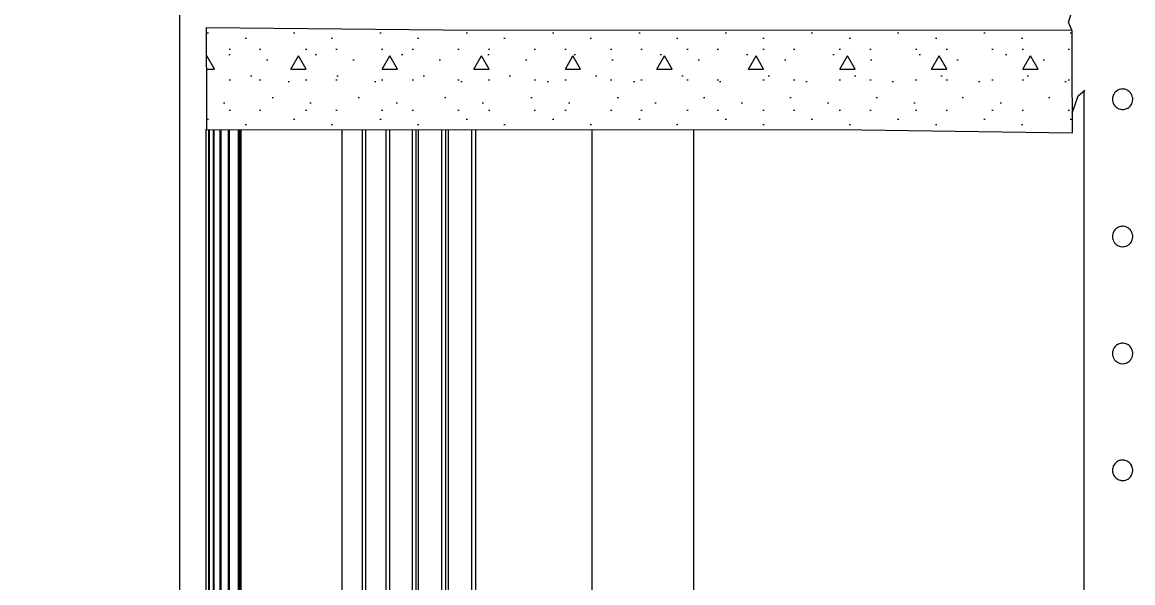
# Model space of a CAD drawing. Header units: metres. Extents: x 173 to 310, y -9 to 45.
# Drawn here: x 273.553 to 275.737, y -1.363 to -0.26 of the extents above; entities that cross this region are included whole.
import ezdxf

# ---------------------------------------------------------------- set-up
doc = ezdxf.new("R2010")
doc.units = ezdxf.units.M
doc.header["$MEASUREMENT"] = 0
doc.set_wipeout_variables(frame=1)
doc.linetypes.add('Wipeout_Contour', pattern=[1, 0, -1])
for name, color, linetype in [('Dimensioning - General', 7, 'Continuous'), ('Interior - Furniture', 7, 'Continuous'), ('Interior - Stair & Railing', 7, 'Continuous')]:
    doc.layers.add(name, color=color, linetype=linetype)
for name, color, linetype, lineweight in [('Interior - Furniture _Pen_No__1', 7, 'Continuous', 13), ('Interior - Furniture _Pen_No__122', 9, 'Continuous', 13), ('Interior - Stair & Railing_Pen_No__122', 9, 'Continuous', 13)]:
    doc.layers.add(name, color=color, linetype=linetype, lineweight=lineweight)
for name, color, linetype, lineweight, true_color in [('Interior - Furniture _Pen_No__167', 7, 'Continuous', 13, 0x6a6a6a), ('RAMPA PROPUESTA 1 CERRAMIENTO_Pen_No__167', 7, 'Continuous', 13, 0x6a6a6a), ('Structural - Bearing_Pen_No__167', 7, 'Continuous', 13, 0x6a6a6a)]:
    doc.layers.add(name, color=color, linetype=linetype, lineweight=lineweight, true_color=true_color)
doc.styles.add('GENERATED_STYLE_3', font='romand.shx')
doc.dimstyles.new('GENERATED_STYLE__11', dxfattribs={"dimtxt": 0.0925, "dimasz": 0.0475, "dimexe": 0.18, "dimexo": 0.119445, "dimgap": 0.09, "dimtad": 1, "dimzin": 0, "dimdsep": 46, "dimtxsty": 'GENERATED_STYLE_3', "dimblk": 'ARROWHEAD_2', "dimblk1": 'ARROWHEAD_2', "dimblk2": 'ARROWHEAD_2', "dimcen": 0.09, "dimclrd": 7, "dimclre": 7, "dimclrt": 256, "dimadec": 0, "dimazin": 0, "dimtfac": 1, "dimtdec": 4, "dimtmove": 0, "dimatfit": 3, "dimfxl": 1, "dimtolj": 1, "dimtzin": 0, "dimarcsym": 0})

# ---------------------------------------------------------------- blocks, each defined once
blk = doc.blocks.new('ARROWHEAD_2')
at = {"color": 0, "linetype": 'Continuous', "lineweight": 0}
for p, q in [((-0.378, -0.655), (0.378, 0.655)), ((0, 0), (-1, 0))]:
    blk.add_line(p, q, dxfattribs=at)
blk = doc.blocks.new('*D78')
at = {"layer": 'Defpoints', "color": 0, "linetype": 'Continuous', "transparency": 16777216}
for p in [(272.3202, 5.0483), (273.863, 5.0575), (273.9213, -4.693)]:
    blk.add_point(p, dxfattribs=at)
at = {"layer": 'Dimensioning - General', "color": 7, "linetype": 'Continuous', "lineweight": -2, "transparency": 16777216}
for p, q in [((273.7436, 5.0568), (272.1402, 5.0472)), ((272.3205, 5.0008), (272.348, 0.4062)), ((272.3782, -4.6547), (272.3507, -0.0601)), ((273.8018, -4.6937), (272.1985, -4.7033))]:
    blk.add_line(p, q, dxfattribs=at)
at = {"layer": 'Dimensioning - General', "color": 7, "linetype": 'Continuous', "lineweight": -2, "transparency": 16777216, "xscale": 0.0475, "yscale": 0.0475, "zscale": 0.0475}
for p, rotation in [((272.3202, 5.0483), 90.34247501281155), ((272.3785, -4.7022), 270.3424750128116)]:
    blk.add_blockref('ARROWHEAD_2', p, dxfattribs=dict(at, rotation=rotation))
at = {"layer": 'Dimensioning - General', "color": 251, "linetype": 'Continuous', "lineweight": 13, "true_color": 0x6a6a6a, "transparency": 16777216, "insert": (272.3493, 0.173), "char_height": 0.0925, "attachment_point": 5, "rotation": 90, "style": 'GENERATED_STYLE_3'}
blk.add_mtext('\\A1;9.75', dxfattribs=at)

msp = doc.modelspace()

# ---------------------------------------------------------------- linework, layer by layer
at = {"layer": 'Interior - Stair & Railing_Pen_No__122', "color": 9, "linetype": 'Continuous', "lineweight": 13, "flags": 128}
for points in [[(275.6973, -0.4114), (275.6975, -0.414), (275.6976, -0.4149), (275.6983, -0.4175), (275.6985, -0.4183), (275.6996, -0.4207), (275.6999, -0.4215), (275.7015, -0.4237), (275.7019, -0.4244), (275.7038, -0.4263), (275.7044, -0.4269), (275.7066, -0.4284), (275.7073, -0.4289), (275.7097, -0.43), (275.7104, -0.4304), (275.713, -0.4311), (275.7138, -0.4313), (275.7165, -0.4316), (275.7173, -0.4316), (275.72, -0.4314), (275.7207, -0.4313), (275.7234, -0.4306), (275.7241, -0.4304), (275.7266, -0.4293), (275.7273, -0.429), (275.7295, -0.4274), (275.7301, -0.427), (275.732, -0.4251), (275.7326, -0.4245), (275.7342, -0.4223), (275.7346, -0.4216), (275.7357, -0.4192), (275.7361, -0.4185), (275.7368, -0.4159), (275.737, -0.4151), (275.7372, -0.4124), (275.7373, -0.4116), (275.7371, -0.4089), (275.737, -0.4081), (275.7363, -0.4055), (275.7361, -0.4047), (275.735, -0.4023), (275.7346, -0.4015), (275.7331, -0.3993), (275.7326, -0.3986), (275.7308, -0.3967), (275.7302, -0.3961), (275.728, -0.3946), (275.7273, -0.3941), (275.725, -0.393), (275.7241, -0.3926), (275.7217, -0.3919), (275.7208, -0.3916), (275.7182, -0.3914), (275.7173, -0.3913), (275.7148, -0.3915), (275.7138, -0.3916), (275.7114, -0.3923), (275.7105, -0.3925), (275.7081, -0.3936), (275.7073, -0.394), (275.7052, -0.3954), (275.7044, -0.396), (275.7026, -0.3978), (275.702, -0.3984), (275.7005, -0.4006), (275.7, -0.4013), (275.6989, -0.4037), (275.6985, -0.4045), (275.6978, -0.407), (275.6976, -0.4079), (275.6973, -0.4105)], [(275.6973, -0.6814), (275.6975, -0.684), (275.6976, -0.6849), (275.6983, -0.6875), (275.6985, -0.6883), (275.6996, -0.6907), (275.6999, -0.6915), (275.7015, -0.6937), (275.7019, -0.6944), (275.7038, -0.6963), (275.7044, -0.6969), (275.7066, -0.6984), (275.7073, -0.6989), (275.7097, -0.7), (275.7104, -0.7004), (275.713, -0.7011), (275.7138, -0.7013), (275.7165, -0.7016), (275.7173, -0.7016), (275.72, -0.7014), (275.7207, -0.7013), (275.7234, -0.7006), (275.7241, -0.7004), (275.7266, -0.6993), (275.7273, -0.699), (275.7295, -0.6974), (275.7301, -0.697), (275.732, -0.6951), (275.7326, -0.6945), (275.7342, -0.6923), (275.7346, -0.6916), (275.7357, -0.6892), (275.7361, -0.6885), (275.7368, -0.6859), (275.737, -0.6851), (275.7372, -0.6824), (275.7373, -0.6816), (275.7371, -0.6789), (275.737, -0.6781), (275.7363, -0.6755), (275.7361, -0.6747), (275.735, -0.6723), (275.7346, -0.6715), (275.7331, -0.6693), (275.7326, -0.6686), (275.7308, -0.6667), (275.7302, -0.6661), (275.728, -0.6646), (275.7273, -0.6641), (275.725, -0.663), (275.7241, -0.6626), (275.7217, -0.6619), (275.7208, -0.6616), (275.7182, -0.6614), (275.7173, -0.6613), (275.7148, -0.6615), (275.7138, -0.6616), (275.7114, -0.6623), (275.7105, -0.6625), (275.7081, -0.6636), (275.7073, -0.664), (275.7052, -0.6654), (275.7044, -0.666), (275.7026, -0.6678), (275.702, -0.6684), (275.7005, -0.6706), (275.7, -0.6713), (275.6989, -0.6737), (275.6985, -0.6745), (275.6978, -0.677), (275.6976, -0.6779), (275.6973, -0.6805)], [(275.6973, -1.1412), (275.6975, -1.1438), (275.6976, -1.1447), (275.6982, -1.1472), (275.6985, -1.1481), (275.6996, -1.1505), (275.7, -1.1513), (275.7014, -1.1535), (275.702, -1.1542), (275.7038, -1.1561), (275.7044, -1.1567), (275.7066, -1.1582), (275.7073, -1.1587), (275.7097, -1.1599), (275.7104, -1.1602), (275.713, -1.1609), (275.7138, -1.1612), (275.7164, -1.1614), (275.7173, -1.1615), (275.7199, -1.1613), (275.7208, -1.1612), (275.7233, -1.1605), (275.7241, -1.1603), (275.7265, -1.1592), (275.7273, -1.1588), (275.7294, -1.1573), (275.7301, -1.1568), (275.732, -1.155), (275.7326, -1.1543), (275.7341, -1.1522), (275.7346, -1.1515), (275.7357, -1.1491), (275.7361, -1.1483), (275.7368, -1.1458), (275.737, -1.1449), (275.7372, -1.1423), (275.7373, -1.1414), (275.7371, -1.1388), (275.737, -1.1379), (275.7363, -1.1354), (275.7361, -1.1345), (275.735, -1.1322), (275.7346, -1.1313), (275.7332, -1.1292), (275.7326, -1.1284), (275.7309, -1.1266), (275.7302, -1.1259), (275.7281, -1.1245), (275.7273, -1.1239), (275.7251, -1.1228), (275.7242, -1.1224), (275.7218, -1.1217), (275.7208, -1.1215), (275.7183, -1.1212), (275.7173, -1.1212), (275.7149, -1.1214), (275.7138, -1.1214), (275.7115, -1.1221), (275.7105, -1.1223), (275.7082, -1.1234), (275.7073, -1.1238), (275.7053, -1.1252), (275.7044, -1.1258), (275.7027, -1.1276), (275.702, -1.1283), (275.7005, -1.1303), (275.7, -1.1312), (275.6989, -1.1334), (275.6985, -1.1343), (275.6978, -1.1368), (275.6976, -1.1377), (275.6974, -1.1403)]]:
    msp.add_lwpolyline(points, close=True, dxfattribs=at)
at = {"layer": 'RAMPA PROPUESTA 1 CERRAMIENTO_Pen_No__167', "color": 251, "linetype": 'Continuous', "lineweight": 13, "true_color": 0x6a6a6a}
for p, q in [((273.863, -4.714), (273.863, 5.0575)), ((273.863, -4.714), (273.863, 4.1061)), ((273.9294, -3.4422), (273.9294, -0.471)), ((273.9309, -3.4402), (273.9309, -0.471)), ((273.9427, -3.4272), (273.9427, -0.471)), ((273.9447, -3.4253), (273.9447, -0.471)), ((273.9586, -3.4147), (273.9586, -0.4711)), ((273.961, -3.4129), (273.961, -0.4711)), ((273.9783, -3.4), (273.9783, -0.4711)), ((273.9813, -3.3978), (273.9813, -0.4711)), ((274.2222, -2.5346), (274.2222, -0.4712)), ((274.2286, -2.5317), (274.2286, -0.4712)), ((274.2691, -2.5145), (274.2691, -0.4713)), ((274.2759, -2.5119), (274.2759, -0.4713)), ((274.3204, -2.4958), (274.3204, -0.4713)), ((274.3277, -2.4933), (274.3277, -0.4713)), ((274.3325, -2.4917), (274.3325, -0.4713)), ((274.3786, -2.4772), (274.3786, -0.4713)), ((274.3864, -2.4749), (274.3864, -0.4713)), ((274.3914, -2.4734), (274.3914, -0.4713)), ((274.4371, -2.4604), (274.4371, -0.4714)), ((274.4452, -2.4582), (274.4452, -0.4714))]:
    msp.add_line(p, q, dxfattribs=at)
at = {"layer": 'Structural - Bearing_Pen_No__167', "color": 251, "linetype": 'Continuous', "lineweight": 13, "true_color": 0x6a6a6a}
for p, q in [((273.9837, -3.4042), (273.9837, -0.4711)), ((274.1823, -2.556), (274.1823, -0.4712)), ((274.6742, -2.4042), (274.6742, -0.4715)), ((274.8741, -2.3655), (274.8741, -0.4717))]:
    msp.add_line(p, q, dxfattribs=at)

# ---------------------------------------------------------------- wipeouts: each hides what was drawn before it
at = {"color": 254, "linetype": 'Wipeout_Contour', "lineweight": 0, "ltscale": 99.845208}
msp.add_wipeout([(273.9151, -0.2702), (274.3811, -0.2747), (273.9151, -0.2601)], dxfattribs=at).dxf.layer = 'Interior - Furniture'
at = {"color": 254, "linetype": 'Wipeout_Contour', "lineweight": 0, "ltscale": 132.655275}
msp.add_wipeout([(273.9158, -0.427), (273.9151, -0.4304), (273.9151, -0.4701), (273.9156, -0.471)], dxfattribs=at).dxf.layer = 'Interior - Furniture'
at = {"color": 254, "linetype": 'Wipeout_Contour', "lineweight": 0, "ltscale": 2449.13945}
msp.add_wipeout([(275.6999, -0.9215), (275.7015, -0.9237), (275.7019, -0.9244), (275.7038, -0.9263), (275.7044, -0.9269), (275.7066, -0.9284), (275.7073, -0.9289), (275.7097, -0.93), (275.7104, -0.9304), (275.713, -0.9311), (275.7138, -0.9313), (275.7165, -0.9316), (275.7173, -0.9316), (275.72, -0.9314), (275.7207, -0.9313), (275.7234, -0.9306), (275.7241, -0.9304), (275.7266, -0.9293), (275.7273, -0.929), (275.7295, -0.9274), (275.7301, -0.927), (275.732, -0.9251), (275.7326, -0.9245), (275.7342, -0.9223), (275.7346, -0.9216), (275.7357, -0.9192), (275.7361, -0.9185), (275.7368, -0.9159), (275.737, -0.9151), (275.7372, -0.9124), (275.7373, -0.9116), (275.7371, -0.9089), (275.737, -0.9081), (275.7363, -0.9055), (275.7361, -0.9047), (275.735, -0.9023), (275.7346, -0.9015), (275.7331, -0.8993), (275.7326, -0.8986), (275.7308, -0.8967), (275.7302, -0.8961), (275.728, -0.8946), (275.7273, -0.8941), (275.725, -0.893), (275.7241, -0.8926), (275.7217, -0.8919), (275.7208, -0.8916), (275.7182, -0.8914), (275.7173, -0.8913), (275.7148, -0.8915), (275.7138, -0.8916), (275.7114, -0.8923), (275.7105, -0.8925), (275.7081, -0.8936), (275.7073, -0.894), (275.7052, -0.8954), (275.7044, -0.896), (275.7026, -0.8978), (275.702, -0.8984), (275.7005, -0.9006), (275.7, -0.9013), (275.6989, -0.9037), (275.6985, -0.9045), (275.6978, -0.907), (275.6976, -0.9079), (275.6973, -0.9105), (275.6973, -0.9114), (275.6975, -0.914), (275.6976, -0.9149), (275.6983, -0.9175), (275.6985, -0.9183), (275.6996, -0.9207)], dxfattribs=at).dxf.layer = 'Interior - Stair & Railing'

# ---------------------------------------------------------------- next in the draw order: linework, layer by layer
at = {"layer": 'Interior - Furniture _Pen_No__1', "color": 7, "linetype": 'Continuous', "lineweight": 13}
msp.add_line((273.9156, -0.471), (273.9151, -0.4701), dxfattribs=at)
at = {"layer": 'Interior - Furniture _Pen_No__167', "color": 251, "linetype": 'Continuous', "lineweight": 13, "true_color": 0x6a6a6a, "flags": 128}
msp.add_lwpolyline([(273.9156, -0.471), (275.2046, -0.4719), (275.618, -0.4774)], dxfattribs=at)
at = {"layer": 'Interior - Stair & Railing_Pen_No__122', "color": 9, "linetype": 'Continuous', "lineweight": 13, "flags": 128}
msp.add_lwpolyline([(275.6973, -0.9114), (275.6975, -0.914), (275.6976, -0.9149), (275.6983, -0.9175), (275.6985, -0.9183), (275.6996, -0.9207), (275.6999, -0.9215), (275.7015, -0.9237), (275.7019, -0.9244), (275.7038, -0.9263), (275.7044, -0.9269), (275.7066, -0.9284), (275.7073, -0.9289), (275.7097, -0.93), (275.7104, -0.9304), (275.713, -0.9311), (275.7138, -0.9313), (275.7165, -0.9316), (275.7173, -0.9316), (275.72, -0.9314), (275.7207, -0.9313), (275.7234, -0.9306), (275.7241, -0.9304), (275.7266, -0.9293), (275.7273, -0.929), (275.7295, -0.9274), (275.7301, -0.927), (275.732, -0.9251), (275.7326, -0.9245), (275.7342, -0.9223), (275.7346, -0.9216), (275.7357, -0.9192), (275.7361, -0.9185), (275.7368, -0.9159), (275.737, -0.9151), (275.7372, -0.9124), (275.7373, -0.9116), (275.7371, -0.9089), (275.737, -0.9081), (275.7363, -0.9055), (275.7361, -0.9047), (275.735, -0.9023), (275.7346, -0.9015), (275.7331, -0.8993), (275.7326, -0.8986), (275.7308, -0.8967), (275.7302, -0.8961), (275.728, -0.8946), (275.7273, -0.8941), (275.725, -0.893), (275.7241, -0.8926), (275.7217, -0.8919), (275.7208, -0.8916), (275.7182, -0.8914), (275.7173, -0.8913), (275.7148, -0.8915), (275.7138, -0.8916), (275.7114, -0.8923), (275.7105, -0.8925), (275.7081, -0.8936), (275.7073, -0.894), (275.7052, -0.8954), (275.7044, -0.896), (275.7026, -0.8978), (275.702, -0.8984), (275.7005, -0.9006), (275.7, -0.9013), (275.6989, -0.9037), (275.6985, -0.9045), (275.6978, -0.907), (275.6976, -0.9079), (275.6973, -0.9105)], close=True, dxfattribs=at)
at = {"layer": 'RAMPA PROPUESTA 1 CERRAMIENTO_Pen_No__167', "color": 251, "linetype": 'Continuous', "lineweight": 13, "true_color": 0x6a6a6a}
for p, q in [((273.9152, -3.4731), (273.9152, -0.4703)), ((273.9203, -3.4609), (273.9203, -0.471)), ((273.9213, -3.4586), (273.9213, -0.471))]:
    msp.add_line(p, q, dxfattribs=at)

# ---------------------------------------------------------------- next in the draw order: wipeouts: each hides what was drawn before it
at = {"color": 254, "linetype": 'Wipeout_Contour', "lineweight": 0, "ltscale": 167.877397}
msp.add_wipeout([(273.9151, -0.2599), (273.9151, -0.2601), (274.3811, -0.2747), (275.6177, -0.2758), (275.6107, -0.2599)], dxfattribs=at).dxf.layer = 'Interior - Furniture'

# ---------------------------------------------------------------- next in the draw order: wipeouts: each hides what was drawn before it
at = {"color": 254, "linetype": 'Wipeout_Contour', "lineweight": 0, "ltscale": 172.173718}
msp.add_wipeout([(275.6107, -0.2599), (275.6177, -0.2758), (275.6173, -0.3384), (275.6174, -0.3601), (275.6282, -0.2061)], dxfattribs=at).dxf.layer = 'Interior - Furniture'
at = {"color": 254, "linetype": 'Wipeout_Contour', "lineweight": 0, "ltscale": 99.841778}
msp.add_wipeout([(273.9151, -0.2773), (273.9151, -0.4304), (273.9158, -0.427)], dxfattribs=at).dxf.layer = 'Interior - Furniture'

# ---------------------------------------------------------------- next in the draw order: wipeouts: each hides what was drawn before it
at = {"color": 254, "linetype": 'Wipeout_Contour', "lineweight": 0, "ltscale": 138.015934}
msp.add_wipeout([(275.6282, -0.2061), (275.6174, -0.3601), (275.6178, -0.4389), (275.6301, -0.405)], dxfattribs=at).dxf.layer = 'Interior - Furniture'

# ---------------------------------------------------------------- next in the draw order: wipeouts: each hides what was drawn before it
at = {"color": 254, "linetype": 'Wipeout_Contour', "lineweight": 0, "ltscale": 137.331246}
msp.add_wipeout([(275.6301, -0.405), (275.643, -0.3471), (275.6437, -0.1917), (275.6282, -0.2061)], dxfattribs=at).dxf.layer = 'Interior - Furniture'
at = {"color": 254, "linetype": 'Wipeout_Contour', "lineweight": 0, "ltscale": 267.041299}
msp.add_wipeout([(273.9151, -0.2599), (275.6107, -0.2599), (273.9331, -0.2061), (273.9309, -0.2109), (273.9309, -0.2131), (273.9294, -0.215), (273.9291, -0.215), (273.9151, -0.246)], dxfattribs=at).dxf.layer = 'Interior - Furniture'

# ---------------------------------------------------------------- next in the draw order: hatches: boundary and pattern name
at = {"layer": 'Interior - Furniture _Pen_No__122', "linetype": 'Continuous', "lineweight": 13}
h = msp.add_hatch(dxfattribs=at)
h.set_pattern_fill('STRUCTURAL_CONCRETE', color=9, style=0, pattern_type=2)
h.set_pattern_definition([(0, (247.71116, 19.7567), (0, 0.3117692), [0.03, -0.15]), (0, (247.80116, 19.91258), (0, 0.3117692), [0.03, -0.15]), (60, (247.71116, 19.7567), (-0.27, 0.1558846), [0.03, -0.15]), (60, (247.89116, 19.7567), (-0.27, 0.1558846), [0.03, -0.15]), (120, (247.74116, 19.7567), (0.27, 0.1558846), [0.03, -0.15]), (120, (247.92116, 19.7567), (0.27, 0.1558846), [0.03, -0.15]), (0, (247.71116, 19.786696), (0, 0.06), [0, -0.06, 0, -0.09]), (45, (247.74116, 19.786696), (-0.04242641, 0.04242641), [0, -0.045, 0, -0.075])])
h.paths.add_polyline_path([(275.618, -0.4774), (275.6173, -0.3384), (275.6177, -0.2758), (274.3811, -0.2747), (273.915, -0.2702), (273.9158, -0.427), (273.9156, -0.471), (275.2046, -0.4719)])

# ---------------------------------------------------------------- next in the draw order: linework, layer by layer
at = {"layer": 'Interior - Furniture _Pen_No__1', "color": 7, "linetype": 'Continuous', "lineweight": 13}
for p, q in [((275.6107, -0.2599), (275.6282, -0.2061)), ((275.6177, -0.2758), (275.6107, -0.2599))]:
    msp.add_line(p, q, dxfattribs=at)
at = {"layer": 'Interior - Furniture _Pen_No__167', "color": 251, "linetype": 'Continuous', "lineweight": 13, "true_color": 0x6a6a6a, "flags": 128}
for points in [[(273.915, -0.2702), (273.9158, -0.427), (273.9156, -0.471)], [(273.915, -0.2702), (274.3811, -0.2747), (275.6177, -0.2758)], [(275.6177, -0.2758), (275.6173, -0.3384), (275.618, -0.4774)]]:
    msp.add_lwpolyline(points, dxfattribs=at)

# ---------------------------------------------------------------- next in the draw order: dimensions: what is measured, and where the dimension line sits
at = {"layer": 'Dimensioning - General', "color": 7, "linetype": 'Continuous', "lineweight": 13}
dim = msp.add_aligned_dim(p1=(273.9213, -4.693), p2=(273.863, 5.0575), distance=1.5428, dimstyle='GENERATED_STYLE__11', dxfattribs=at)
dim.commit()
dim.dimension.update_dxf_attribs({"geometry": '*D78', "text_midpoint": (272.3493, 0.173), "text_rotation": 90})

# ---------------------------------------------------------------- next in the draw order: wipeouts: each hides what was drawn before it
at = {"color": 254, "linetype": 'Wipeout_Contour', "lineweight": 0, "ltscale": 103.080146}
msp.add_wipeout([(275.643, -0.3471), (275.6301, -0.405), (275.6432, -0.3933)], dxfattribs=at).dxf.layer = 'Interior - Furniture'

# ---------------------------------------------------------------- next in the draw order: linework, layer by layer
at = {"layer": 'Interior - Furniture _Pen_No__1', "color": 7, "linetype": 'Continuous', "lineweight": 13}
for p, q in [((275.6178, -0.4389), (275.6301, -0.405)), ((275.6301, -0.405), (275.6432, -0.3933))]:
    msp.add_line(p, q, dxfattribs=at)
at = {"layer": 'Structural - Bearing_Pen_No__167', "color": 251, "linetype": 'Continuous', "lineweight": 13, "true_color": 0x6a6a6a}
msp.add_line((275.6415, -1.393), (275.6415, -0.3948), dxfattribs=at)

doc.saveas('drawing.dxf')
